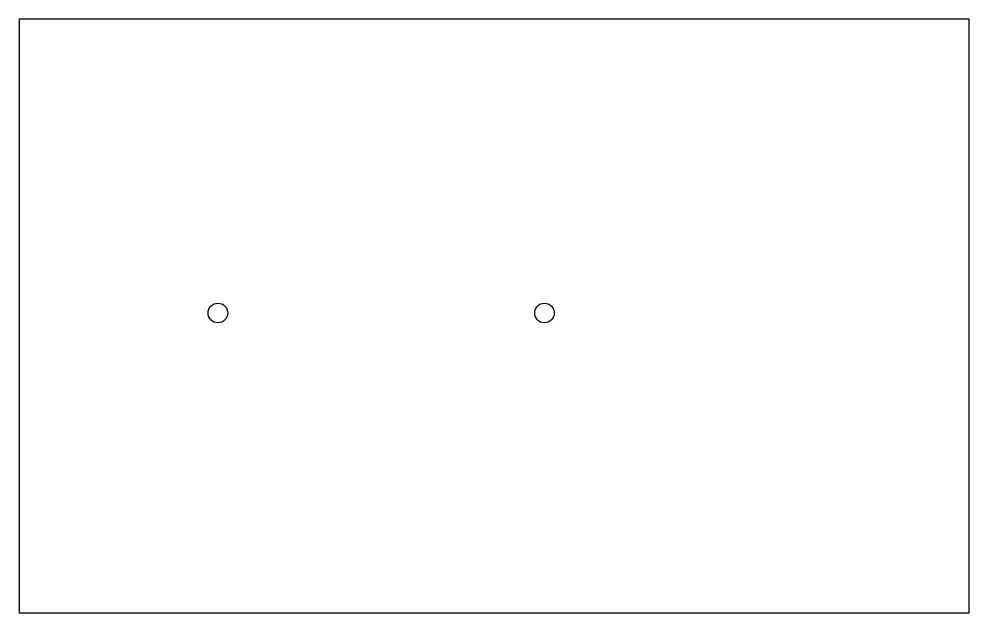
# Model space of a CAD drawing. Header units: millimetres. Extents: x 0 to 160, y 0 to 100.
import ezdxf

# ---------------------------------------------------------------- set-up
doc = ezdxf.new("R2010")
doc.units = ezdxf.units.MM

msp = doc.modelspace()

# ---------------------------------------------------------------- linework, layer by layer
for p, q in [((160, 100), (0, 100)), ((0, 100), (0, 0)), ((160, 0), (160, 100)), ((0, 0), (160, 0))]:
    msp.add_line(p, q)
for centre in [(33.5, 50.5), (88.5, 50.5)]:
    msp.add_circle(centre, 1.65)

doc.saveas('drawing.dxf')
